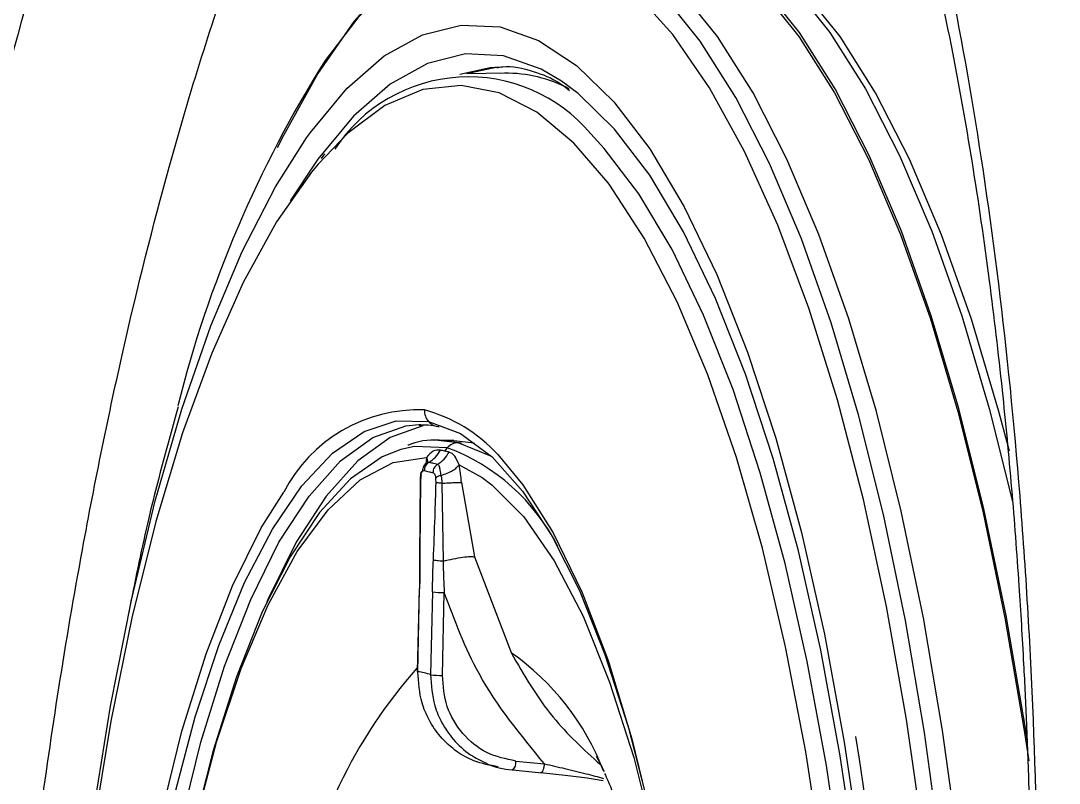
# Model space of a CAD drawing. Extents: x 525 to 613, y 487 to 635.
# Drawn here: x 601.178 to 602.46, y 544.99 to 545.931 of the extents above; entities that cross this region are included whole.
import ezdxf

# ---------------------------------------------------------------- set-up
doc = ezdxf.new("R2010")
doc.units = 0
doc.header["$MEASUREMENT"] = 0
doc.layers.add('1', color=4, linetype='Continuous')
doc.layers.add('STD TEST', color=3, linetype='Continuous')

# ---------------------------------------------------------------- blocks, each defined once
blk = doc.blocks.new('2023 VANGUARD')
at = {"layer": '1', "color": 3, "linetype": 'Continuous', "lineweight": 25}
for p, q in [((32.8151, -46.8245), (32.7696, -46.8254)), ((32.8036, -46.817), (32.8133, -46.8166)), ((32.5932, -46.9242), (32.5888, -46.9299)), ((32.7095, -47.2585), (32.7123, -47.2585)), ((32.7527, -47.2782), (32.7332, -47.2782)), ((32.7582, -47.281), (32.7332, -47.2782)), ((32.7527, -47.2782), (32.7778, -47.281)), ((32.719, -47.2991), (32.7182, -47.3075)), ((32.7193, -47.3074), (32.7166, -47.3076)), ((32.7591, -47.3081), (32.7877, -47.3239)), ((32.7111, -47.3257), (32.7104, -47.4219)), ((32.7379, -47.331), (32.7394, -47.4272)), ((32.7621, -47.33), (32.7781, -47.4218)), ((32.7104, -47.4219), (32.7101, -47.461)), ((32.7781, -47.4218), (32.8233, -47.5401)), ((32.7098, -47.4612), (32.7076, -47.5635)), ((32.7082, -47.5637), (32.7104, -47.4614)), ((32.7262, -47.465), (32.724, -47.5673)), ((32.7386, -47.5681), (32.7408, -47.4658)), ((32.8294, -47.6741), (32.8645, -47.6774)), ((32.8249, -47.685), (32.8611, -47.6884))]:
    blk.add_line(p, q, dxfattribs=at)
at = {"layer": '1', "color": 3, "linetype": 'Continuous', "lineweight": 25, "flags": 128}
for points in [[(33.3914, -48.5587), (33.3923, -48.4005), (33.3889, -48.2427), (33.3813, -48.0865), (33.3695, -47.933), (33.3536, -47.7835), (33.3338, -47.6389), (33.3102, -47.5006), (33.283, -47.3694), (33.2523, -47.2465), (33.2185, -47.1327), (33.1817, -47.0289), (33.1423, -46.9359), (33.1006, -46.8544), (33.0568, -46.785), (33.0113, -46.7283), (32.9645, -46.6847), (32.9166, -46.6545), (32.8682, -46.6379), (32.8195, -46.6351), (32.7856, -46.6414)], [(33.4139, -48.5591), (33.4147, -48.4004), (33.4113, -48.242), (33.4037, -48.0852), (33.3919, -47.9312), (33.376, -47.7811), (33.3561, -47.6361), (33.3324, -47.4972), (33.305, -47.3656), (33.2743, -47.2423), (33.2403, -47.128), (33.2034, -47.0239), (33.1639, -46.9306), (33.122, -46.8488), (33.078, -46.7792), (33.0324, -46.7223), (32.9854, -46.6785), (32.9374, -46.6482), (32.8888, -46.6315), (32.8545, -46.6281)], [(33.4607, -47.6495), (33.4582, -47.6336), (33.4345, -47.4944), (33.4071, -47.3624), (33.3762, -47.2386), (33.3421, -47.1241), (33.3051, -47.0196), (33.2655, -46.926), (33.2234, -46.844), (33.1794, -46.7742), (33.1336, -46.7171), (33.0864, -46.6732), (33.0383, -46.6427), (32.9895, -46.6261), (32.9405, -46.6233), (32.9116, -46.6281)], [(32.9551, -46.6281), (32.9894, -46.6315), (33.0381, -46.6482), (33.0861, -46.6785), (33.1331, -46.7223), (33.1787, -46.7792), (33.2226, -46.8488), (33.2645, -46.9306), (33.3041, -47.0239), (33.341, -47.128), (33.3749, -47.2423), (33.4057, -47.3656), (33.433, -47.4972), (33.4567, -47.6361), (33.4624, -47.6738)], [(32.7856, -46.6414), (32.7709, -46.6461), (32.7227, -46.6709), (32.6755, -46.7091), (32.6294, -46.7606), (32.5849, -46.8249), (32.5423, -46.9015), (32.5347, -46.9168)], [(33.4384, -47.2912), (33.4256, -47.2424), (33.3916, -47.1283), (33.3547, -47.0241), (33.3152, -46.9308), (33.2733, -46.849), (33.2294, -46.7794), (33.1837, -46.7225), (33.1367, -46.6788), (33.0887, -46.6485), (33.0745, -46.6421)], [(33.3723, -48.5576), (33.3731, -48.3965), (33.3695, -48.2358), (33.3614, -48.0768), (33.349, -47.9207), (33.3323, -47.769), (33.3115, -47.6226), (33.2868, -47.483), (33.2583, -47.351), (33.2262, -47.228), (33.1909, -47.1147), (33.1526, -47.0122), (33.1116, -46.9212), (33.0683, -46.8425), (33.023, -46.7768), (32.9761, -46.7244), (32.9279, -46.686), (32.8788, -46.6618), (32.8292, -46.6519), (32.7796, -46.6565), (32.7303, -46.6755), (32.6818, -46.7088), (32.6343, -46.7561), (32.5938, -46.8089)], [(33.1724, -46.7185), (33.2168, -46.7742), (33.2609, -46.844), (33.3029, -46.926), (33.3426, -47.0196), (33.3796, -47.1241), (33.4137, -47.2386), (33.4424, -47.3533)], [(32.5708, -46.9044), (32.5756, -46.8976), (32.6206, -46.8436), (32.6668, -46.8033), (32.714, -46.7771), (32.7618, -46.7651), (32.8097, -46.7674), (32.8573, -46.7841), (32.9042, -46.8149), (32.9501, -46.8598), (32.9945, -46.9181), (33.037, -46.9895), (33.0774, -47.0733), (33.1151, -47.1689), (33.1501, -47.2754), (33.1818, -47.3919), (33.2101, -47.5173), (33.2347, -47.6508), (33.2554, -47.791), (33.272, -47.9368), (33.2844, -48.087), (33.2925, -48.2402), (33.2962, -48.3953), (33.2955, -48.5507)], [(32.8855, -46.8342), (32.8604, -46.8195), (32.8138, -46.8031), (32.7669, -46.8008), (32.7202, -46.8126), (32.674, -46.8383), (32.6287, -46.8777), (32.5847, -46.9306), (32.5507, -46.9823)], [(32.7599, -46.8259), (32.7976, -46.8174), (32.8036, -46.817)], [(32.8204, -46.8166), (32.8048, -46.8174), (32.7683, -46.8254)], [(32.943, -46.96), (32.9008, -46.9109), (32.8552, -46.8728), (32.8086, -46.849), (32.7616, -46.8396), (32.7144, -46.8448), (32.6677, -46.8645), (32.6217, -46.8986), (32.5851, -46.9368)], [(33.2892, -48.5485), (33.29, -48.3964), (33.2863, -48.2446), (33.2784, -48.0947), (33.2663, -47.9477), (33.25, -47.8049), (33.2297, -47.6677), (33.2057, -47.5371), (33.178, -47.4143), (33.1469, -47.3003), (33.1128, -47.1961), (33.0758, -47.1026), (33.0363, -47.0205), (32.9947, -46.9506), (32.9512, -46.8935), (32.9063, -46.8497), (32.8855, -46.8342)], [(32.2604, -48.3446), (32.2655, -48.19), (32.275, -48.0376), (32.2888, -47.8887), (32.3068, -47.7446), (32.3288, -47.6064), (32.3546, -47.4755), (32.384, -47.3528), (32.4168, -47.2395), (32.4527, -47.1365), (32.4914, -47.0447), (32.5325, -46.9648), (32.5708, -46.9044)], [(33.2712, -48.547), (33.2719, -48.3972), (33.2683, -48.2478), (33.2605, -48.1001), (33.2486, -47.9553), (33.2325, -47.8148), (33.2126, -47.6797), (33.1889, -47.5511), (33.1616, -47.4302), (33.131, -47.3179), (33.0974, -47.2153), (33.061, -47.1232), (33.0221, -47.0424), (32.9811, -46.9736), (32.9383, -46.9174), (32.9217, -46.8994)], [(32.5851, -46.9368), (32.577, -46.9466), (32.5338, -47.0083), (32.4927, -47.083), (32.4539, -47.1701), (32.4179, -47.2687), (32.3849, -47.378), (32.3553, -47.497), (32.3292, -47.6246), (32.3071, -47.7596), (32.2889, -47.9009), (32.275, -48.0472), (32.2655, -48.197), (32.2604, -48.3492)], [(33.2492, -48.5461), (33.2499, -48.3931), (33.246, -48.2406), (33.2377, -48.0899), (33.2251, -47.9425), (33.2081, -47.7997), (33.1871, -47.6627), (33.1622, -47.5328), (33.1335, -47.4112), (33.1015, -47.299), (33.0663, -47.1972), (33.0283, -47.1068), (32.9878, -47.0284), (32.9452, -46.963), (32.943, -46.96)], [(32.3821, -49.0565), (32.3636, -48.9418), (32.3491, -48.8212), (32.3388, -48.6963), (32.3326, -48.5684), (32.3307, -48.4392), (32.3331, -48.31), (32.3399, -48.1824), (32.3508, -48.058), (32.3658, -47.9381), (32.3847, -47.8242), (32.4073, -47.7176), (32.4334, -47.6196), (32.4625, -47.5313), (32.4944, -47.4537), (32.5287, -47.3878), (32.565, -47.3343), (32.6029, -47.2938), (32.6418, -47.2669), (32.6815, -47.2538), (32.7214, -47.2547)], [(32.3467, -48.3748), (32.3515, -48.2424), (32.3608, -48.1125), (32.3746, -47.9869), (32.3926, -47.8671), (32.4147, -47.7545), (32.4404, -47.6507), (32.4696, -47.5569), (32.5019, -47.4743), (32.5368, -47.4039), (32.5739, -47.3467), (32.6127, -47.3033), (32.6528, -47.2743), (32.6936, -47.26), (32.7095, -47.2585)], [(32.7146, -47.2601), (32.6741, -47.2743), (32.6341, -47.3033), (32.5952, -47.3467), (32.5581, -47.4039), (32.5232, -47.4743), (32.5218, -47.4775)], [(32.7214, -47.2547), (32.761, -47.2697), (32.7998, -47.2984), (32.8375, -47.3406), (32.8736, -47.3957), (32.9076, -47.4632), (32.9391, -47.5423), (32.9679, -47.6319), (32.9935, -47.7312), (33.0066, -47.7918)], [(32.6872, -47.2891), (32.6643, -47.2983), (32.625, -47.3256), (32.5869, -47.367), (32.5505, -47.422), (32.5162, -47.4899), (32.4844, -47.5699), (32.4556, -47.6609), (32.4301, -47.7617), (32.4286, -47.7685)], [(32.7445, -47.2872), (32.7043, -47.2854), (32.6872, -47.2891)], [(32.7999, -47.2984), (32.7983, -47.2975), (32.7582, -47.281)], [(32.4328, -47.7524), (32.4597, -47.6507), (32.49, -47.5598), (32.5233, -47.481), (32.5593, -47.4153), (32.5974, -47.3637), (32.637, -47.3268), (32.6777, -47.3052), (32.719, -47.2991)], [(32.8068, -47.2954), (32.8379, -47.3327), (32.8754, -47.3921), (32.9107, -47.4649), (32.9432, -47.55), (32.9726, -47.6464), (32.9985, -47.7529), (33.0205, -47.8681), (33.0385, -47.9906), (33.0521, -48.1188), (33.0612, -48.2512), (33.0656, -48.3861), (33.0654, -48.5217)], [(32.7877, -47.3239), (32.7996, -47.3328), (32.839, -47.3725), (32.8767, -47.4269), (32.9122, -47.4952), (32.945, -47.5764), (32.9747, -47.6695), (33.0009, -47.7732), (33.0231, -47.886)], [(32.3217, -48.3736), (32.3266, -48.2389), (32.3361, -48.1068), (32.3501, -47.979), (32.3684, -47.8571), (32.3909, -47.7427), (32.4171, -47.6371), (32.4468, -47.5417), (32.4796, -47.4576), (32.515, -47.3861), (32.5427, -47.3418)], [(32.7101, -47.461), (32.7098, -47.4611), (32.7098, -47.4612)], [(32.7098, -47.4612), (32.7099, -47.4613), (32.7104, -47.4614)], [(32.7082, -47.5637), (32.7077, -47.5636), (32.7076, -47.5635)]]:
    blk.add_lwpolyline(points, dxfattribs=at)
at = {"layer": '1', "color": 3, "linetype": 'Continuous', "lineweight": 25}
for centre, radius, start, end in [((33.8336, -47.5894), 1.465, 147.8056, 166.0211), ((32.8167, -46.9925), 0.168, 62.1809, 90.5317), ((32.7707, -47.0264), 0.1973, 40.0691, 146.7788), ((32.7097, -47.4285), 0.1882, 87.9638, 152.5723), ((32.7362, -47.2415), 0.0198, 176.8037, 221.6849), ((32.6679, -47.4221), 0.188, 42.3718, 75.0549), ((32.7347, -47.2428), 0.018, 221.8358, 269.8716), ((32.7593, -47.3009), 0.0202, 137.3319, 151.5898), ((32.7583, -47.2998), 0.0188, 90.4368, 137.77), ((32.657, -47.5225), 0.2511, 26.82, 69.6099), ((32.7152, -47.4077), 0.1194, 74.622, 77.2422), ((32.7391, -47.3664), 0.0995, 262.5684, 270.9823), ((32.6426, -47.7992), 0.3158, 20.9606, 55.1069), ((33.1729, -47.9716), 0.6221, 138.4821, 170.5959), ((32.6963, -47.6529), 0.09, 72.0829, 82.4149), ((32.7369, -47.4687), 0.0995, 262.5684, 270.9823), ((28.431, -48.4301), 4.8816, 358.5881, 9.2722), ((32.8178, -47.6756), 0.0117, 306.8983, 7.6087), ((32.8251, -47.684), 0.00104, 249.6439, 256.5792), ((32.8601, -47.6873), 0.00104, 249.3821, 256.5762)]:
    blk.add_arc(centre, radius, start, end, dxfattribs=at)
for points, knots in [([(33.3102, -49.6474), (33.3187, -49.6017), (33.3268, -49.5557), (33.3384, -49.4857), (33.3422, -49.4623), (33.3478, -49.427), (33.3497, -49.4152), (33.3524, -49.3977), (33.3532, -49.3921), (33.3551, -49.3799), (33.3561, -49.3723), (33.3593, -49.3519), (33.3612, -49.3399), (33.3652, -49.3155), (33.3671, -49.3034), (33.3728, -49.2672), (33.3765, -49.2434), (33.3872, -49.1712), (33.394, -49.1222), (33.4258, -48.8777), (33.4449, -48.681), (33.4635, -48.383), (33.4681, -48.2827), (33.4737, -48.0844), (33.4748, -47.9867), (33.4736, -47.794), (33.4714, -47.6991), (33.4634, -47.512), (33.4576, -47.4194), (33.4355, -47.1496), (33.4143, -46.982), (33.3735, -46.749), (33.3582, -46.674), (33.325, -46.5322), (33.3071, -46.4658), (33.269, -46.3417), (33.2487, -46.2841), (33.2058, -46.1776), (33.1831, -46.1286), (33.112, -45.9969), (33.0617, -45.9305), (32.9819, -45.8624), (32.9545, -45.845), (32.8988, -45.8214), (32.8708, -45.8153), (32.8144, -45.8141), (32.786, -45.819), (32.7288, -45.84), (32.6999, -45.8562), (32.6136, -45.9214), (32.5575, -45.986), (32.4754, -46.1138), (32.4482, -46.1619), (32.3952, -46.2677), (32.3696, -46.325), (32.32, -46.448), (32.296, -46.5137), (32.2498, -46.6536), (32.2275, -46.7282), (32.1637, -46.9628), (32.1264, -47.1306), (32.0779, -47.3992), (32.063, -47.492), (32.036, -47.6814), (32.0241, -47.7771), (32.0033, -47.9705), (31.9944, -48.0681), (31.9832, -48.2163), (31.9799, -48.2662), (31.9754, -48.3404), (31.974, -48.3652), (31.9713, -48.4165), (31.9701, -48.4437), (31.9693, -48.4686)], [0, 0, 0, 0, 0.015625, 0.015625, 0.023437, 0.023437, 0.027344, 0.027344, 0.029297, 0.029297, 0.03125, 0.03125, 0.035156, 0.035156, 0.039062, 0.039062, 0.046875, 0.046875, 0.0625, 0.0625, 0.125, 0.125, 0.15625, 0.15625, 0.1875, 0.1875, 0.21875, 0.21875, 0.25, 0.25, 0.3125, 0.3125, 0.34375, 0.34375, 0.375, 0.375, 0.40625, 0.40625, 0.4375, 0.4375, 0.5, 0.5, 0.53125, 0.53125, 0.5625, 0.5625, 0.59375, 0.59375, 0.625, 0.625, 0.6875, 0.6875, 0.71875, 0.71875, 0.75, 0.75, 0.78125, 0.78125, 0.8125, 0.8125, 0.875, 0.875, 0.90625, 0.90625, 0.9375, 0.9375, 0.96875, 0.96875, 0.984375, 0.984375, 0.992188, 0.992188, 1, 1, 1, 1]), ([(34.315, -50.3118), (34.3211, -50.2888), (34.3271, -50.2652), (34.3334, -50.2405), (34.3337, -50.2391), (34.3345, -50.2361), (34.3349, -50.2342), (34.3361, -50.2291), (34.3368, -50.2261), (34.3391, -50.2169), (34.3406, -50.2109), (34.3451, -50.1929), (34.3481, -50.1808), (34.3629, -50.1201), (34.3745, -50.0708), (34.4081, -49.9193), (34.4293, -49.8133), (34.4692, -49.5926), (34.4876, -49.4794), (34.5208, -49.2492), (34.5357, -49.1318), (34.5622, -48.8927), (34.5739, -48.7701), (34.5931, -48.5266), (34.6008, -48.4053), (34.6123, -48.1638), (34.6162, -48.0435), (34.62, -47.8041), (34.62, -47.6868), (34.6159, -47.4592), (34.612, -47.3486), (34.6003, -47.1337), (34.5925, -47.0287), (34.564, -46.7321), (34.5382, -46.5561), (34.4735, -46.2494), (34.4359, -46.1252), (34.3725, -45.9826), (34.3501, -45.9424), (34.304, -45.8791), (34.2804, -45.8558), (34.2317, -45.8254), (34.2067, -45.8184), (34.1555, -45.8214), (34.1299, -45.8313), (34.0785, -45.8676), (34.0528, -45.8938), (34.001, -45.9629), (33.975, -46.0061), (33.9244, -46.1064), (33.8995, -46.1639), (33.8629, -46.2608), (33.8508, -46.295), (33.8268, -46.3669), (33.8149, -46.4048), (33.7564, -46.6021), (33.7133, -46.7819), (33.6638, -47.0338), (33.6541, -47.0857), (33.6353, -47.1914), (33.6262, -47.245), (33.5999, -47.4082), (33.5836, -47.52), (33.561, -47.6922), (33.5538, -47.7503), (33.5399, -47.8682), (33.5333, -47.9281), (33.5145, -48.1086), (33.5034, -48.2292), (33.4843, -48.4713), (33.4762, -48.5926), (33.4662, -48.7752), (33.4632, -48.8363), (33.458, -48.9574), (33.4558, -49.0174), (33.4522, -49.1362), (33.4509, -49.1951), (33.4495, -49.2819), (33.4491, -49.3105), (33.4485, -49.3538), (33.4484, -49.3682), (33.4481, -49.3973), (33.448, -49.4116), (33.4479, -49.4346), (33.4478, -49.443), (33.4478, -49.4593), (33.448, -49.4658), (33.4484, -49.4868), (33.4487, -49.5009), (33.4496, -49.5432), (33.4503, -49.5713), (33.4528, -49.655), (33.4549, -49.7101), (33.4575, -49.7646)], [0, 0, 0, 0, 0.007813, 0.007813, 0.008301, 0.008301, 0.008789, 0.008789, 0.009766, 0.009766, 0.011719, 0.011719, 0.015625, 0.015625, 0.03125, 0.03125, 0.0625, 0.0625, 0.09375, 0.09375, 0.125, 0.125, 0.15625, 0.15625, 0.1875, 0.1875, 0.21875, 0.21875, 0.25, 0.25, 0.28125, 0.28125, 0.3125, 0.3125, 0.375, 0.375, 0.4375, 0.4375, 0.46875, 0.46875, 0.5, 0.5, 0.53125, 0.53125, 0.5625, 0.5625, 0.59375, 0.59375, 0.625, 0.625, 0.65625, 0.65625, 0.671875, 0.671875, 0.6875, 0.6875, 0.75, 0.75, 0.765625, 0.765625, 0.78125, 0.78125, 0.8125, 0.8125, 0.828125, 0.828125, 0.84375, 0.84375, 0.875, 0.875, 0.90625, 0.90625, 0.921875, 0.921875, 0.9375, 0.9375, 0.953125, 0.953125, 0.960937, 0.960937, 0.964844, 0.964844, 0.96875, 0.96875, 0.970703, 0.970703, 0.972656, 0.972656, 0.976562, 0.976562, 0.984375, 0.984375, 1, 1, 1, 1]), ([(32.1765, -48.4742), (32.1786, -48.4282), (32.1829, -48.3364), (32.1932, -48.1989), (32.2048, -48.0635), (32.2203, -47.913), (32.24, -47.7527), (32.2651, -47.5797), (32.2987, -47.3822), (32.3433, -47.1643), (32.3937, -46.9634), (32.4407, -46.8038), (32.4826, -46.6788), (32.534, -46.5434), (32.5965, -46.4047), (32.6707, -46.273), (32.7475, -46.1694), (32.825, -46.0957), (32.9026, -46.0514), (32.9713, -46.0397), (33.0229, -46.0452), (33.0483, -46.057), (33.057, -46.061)], [0, 0, 0, 0, 0.0335668, 0.0668964, 0.1006096, 0.1333018, 0.1788336, 0.2217312, 0.2670883, 0.3361955, 0.4036796, 0.4477935, 0.4912053, 0.5339225, 0.6005144, 0.667351, 0.7343595, 0.8009979, 0.8660161, 0.9322186, 0.9770376, 1, 1, 1, 1]), ([(33.0701, -46.0652), (33.0788, -46.0709), (33.0945, -46.0813), (33.1218, -46.1133), (33.147, -46.149), (33.1711, -46.1889), (33.1944, -46.2327), (33.2176, -46.2819), (33.243, -46.3432), (33.2694, -46.415), (33.2996, -46.5096), (33.3334, -46.6347), (33.3653, -46.779), (33.3925, -46.9312), (33.4133, -47.0741), (33.4292, -47.2093), (33.4413, -47.3354), (33.4499, -47.4486), (33.4557, -47.5458), (33.4598, -47.6309), (33.463, -47.7192), (33.4656, -47.8264), (33.4668, -47.9574), (33.4653, -48.1228), (33.4592, -48.322), (33.4462, -48.5523), (33.4252, -48.8005), (33.3954, -49.0644), (33.3533, -49.3435), (33.3223, -49.5262), (33.3063, -49.6208)], [0, 0, 0, 0, 0.053122, 0.096428, 0.130026, 0.154469, 0.175424, 0.205117, 0.228754, 0.255696, 0.289133, 0.32926, 0.376272, 0.415529, 0.452816, 0.485766, 0.514445, 0.541917, 0.563528, 0.57973, 0.598056, 0.621044, 0.648722, 0.68118, 0.724777, 0.7722, 0.822999, 0.877688, 0.936721, 1, 1, 1, 1]), ([(32.8057, -46.8177), (32.808, -46.8173), (32.823, -46.8147), (32.8486, -46.8213), (32.8764, -46.831), (32.8921, -46.8431), (32.8955, -46.8458)], [0, 0, 0, 0, 0.080149, 0.512915, 0.89214, 1, 1, 1, 1]), ([(32.4125, -47.2364), (32.3991, -47.2842), (32.376, -47.3672), (32.3587, -47.4537), (32.3514, -47.4904)], [0, 0, 0, 0, 0.576219, 1, 1, 1, 1]), ([(32.71, -47.2595), (32.7124, -47.2591), (32.7195, -47.258), (32.7266, -47.2594), (32.7312, -47.2604)], [0, 0, 0, 0, 0.345724, 1, 1, 1, 1]), ([(32.7621, -47.2814), (32.7546, -47.2802), (32.7338, -47.2769), (32.7111, -47.2775), (32.6971, -47.2836), (32.6959, -47.2841)], [0, 0, 0, 0, 0.3426105, 0.9446232, 1, 1, 1, 1]), ([(32.7362, -47.2902), (32.7331, -47.2899), (32.7273, -47.2895), (32.7216, -47.296), (32.719, -47.2991)], [0, 0, 0, 0, 0.529808, 1, 1, 1, 1]), ([(32.7203, -47.3073), (32.7205, -47.3061), (32.7209, -47.3034), (32.7197, -47.3006), (32.719, -47.2991)], [0, 0, 0, 0, 0.457248, 1, 1, 1, 1]), ([(32.7219, -47.3052), (32.7248, -47.3032), (32.7305, -47.2992), (32.7343, -47.2931), (32.7362, -47.2902)], [0, 0, 0, 0, 0.502809, 1, 1, 1, 1]), ([(32.7326, -47.3076), (32.7355, -47.3056), (32.7412, -47.3016), (32.745, -47.2955), (32.7469, -47.2925)], [0, 0, 0, 0, 0.502816, 1, 1, 1, 1]), ([(32.7415, -47.2912), (32.7405, -47.291), (32.7388, -47.2907), (32.737, -47.2903), (32.7362, -47.2902)], [0, 0, 0, 0, 0.560093, 1, 1, 1, 1]), ([(32.7591, -47.3081), (32.7574, -47.3041), (32.7538, -47.2956), (32.7493, -47.2936), (32.7469, -47.2925)], [0, 0, 0, 0, 0.4680648, 1, 1, 1, 1]), ([(32.7219, -47.3052), (32.7213, -47.3052), (32.7199, -47.3051), (32.7175, -47.3067), (32.715, -47.3101), (32.7142, -47.314), (32.7137, -47.316)], [0, 0, 0, 0, 0.210808, 0.445743, 0.703445, 1, 1, 1, 1]), ([(32.7219, -47.3052), (32.7211, -47.3058), (32.7194, -47.3069), (32.7176, -47.3094), (32.7164, -47.3123), (32.7162, -47.3144), (32.7161, -47.3154)], [0, 0, 0, 0, 0.245697, 0.5, 0.754303, 1, 1, 1, 1]), ([(32.7326, -47.3076), (32.7306, -47.3072), (32.727, -47.3063), (32.7234, -47.3055), (32.7219, -47.3052)], [0, 0, 0, 0, 0.559999, 1, 1, 1, 1]), ([(32.7326, -47.3076), (32.7318, -47.3082), (32.7301, -47.3093), (32.7283, -47.3119), (32.7271, -47.3147), (32.7269, -47.3168), (32.7268, -47.3178)], [0, 0, 0, 0, 0.245697, 0.5, 0.754303, 1, 1, 1, 1]), ([(32.737, -47.3213), (32.7367, -47.3191), (32.736, -47.3149), (32.735, -47.3107), (32.7341, -47.3083), (32.7331, -47.3078), (32.7326, -47.3076)], [0, 0, 0, 0, 0.297153, 0.554926, 0.789648, 1, 1, 1, 1]), ([(32.737, -47.3213), (32.7396, -47.3204), (32.7449, -47.3185), (32.7513, -47.3152), (32.7563, -47.3117), (32.7582, -47.3093), (32.7591, -47.3081)], [0, 0, 0, 0, 0.2496757, 0.503855, 0.7560327, 1, 1, 1, 1]), ([(32.7621, -47.33), (32.7618, -47.3263), (32.761, -47.3187), (32.7597, -47.3117), (32.7591, -47.3081)], [0, 0, 0, 0, 0.495801, 1, 1, 1, 1]), ([(32.7117, -47.3259), (32.7114, -47.3438), (32.711, -47.3758), (32.7108, -47.4078), (32.7108, -47.4219)], [0, 0, 0, 0, 0.559998, 1, 1, 1, 1]), ([(32.7118, -47.3182), (32.7116, -47.3194), (32.7113, -47.3218), (32.7112, -47.3244), (32.7111, -47.3257)], [0, 0, 0, 0, 0.500933, 1, 1, 1, 1]), ([(32.7137, -47.316), (32.7133, -47.3163), (32.7125, -47.3169), (32.7118, -47.318), (32.7116, -47.3192), (32.712, -47.32), (32.7122, -47.3204)], [0, 0, 0, 0, 0.247007, 0.5, 0.752993, 1, 1, 1, 1]), ([(32.7122, -47.3204), (32.712, -47.3214), (32.7118, -47.3231), (32.7117, -47.325), (32.7117, -47.3259)], [0, 0, 0, 0, 0.562763, 1, 1, 1, 1]), ([(32.7122, -47.3204), (32.7124, -47.3195), (32.7129, -47.3175), (32.7142, -47.3155), (32.7154, -47.3154), (32.7161, -47.3154)], [0, 0, 0, 0, 0.243345, 0.515967, 1, 1, 1, 1]), ([(32.7161, -47.3154), (32.7181, -47.3158), (32.7216, -47.3166), (32.7252, -47.3174), (32.7268, -47.3178)], [0, 0, 0, 0, 0.56, 1, 1, 1, 1]), ([(32.7268, -47.3178), (32.7273, -47.318), (32.7281, -47.3184), (32.7292, -47.32), (32.73, -47.3221), (32.7303, -47.3238), (32.7304, -47.3246)], [0, 0, 0, 0, 0.316237, 0.605106, 0.810922, 1, 1, 1, 1]), ([(32.737, -47.3213), (32.7363, -47.3215), (32.7348, -47.3219), (32.7329, -47.3227), (32.7313, -47.3236), (32.7307, -47.3243), (32.7304, -47.3246)], [0, 0, 0, 0, 0.247007, 0.5, 0.752993, 1, 1, 1, 1]), ([(32.7307, -47.3302), (32.7307, -47.3291), (32.7307, -47.3272), (32.7305, -47.3254), (32.7304, -47.3246)], [0, 0, 0, 0, 0.557139, 1, 1, 1, 1]), ([(32.737, -47.3213), (32.7373, -47.3228), (32.7377, -47.326), (32.7379, -47.3293), (32.7379, -47.331)], [0, 0, 0, 0, 0.494345, 1, 1, 1, 1]), ([(32.7275, -47.4257), (32.7282, -47.4079), (32.7294, -47.3761), (32.7303, -47.3442), (32.7307, -47.3302)], [0, 0, 0, 0, 0.5599965, 1, 1, 1, 1]), ([(32.7379, -47.331), (32.7371, -47.331), (32.7355, -47.3309), (32.7334, -47.3306), (32.7317, -47.3304), (32.731, -47.3303), (32.7307, -47.3302)], [0, 0, 0, 0, 0.246698, 0.5, 0.753302, 1, 1, 1, 1]), ([(32.7379, -47.331), (32.7407, -47.3308), (32.7463, -47.3304), (32.7533, -47.3301), (32.7589, -47.3299), (32.7611, -47.33), (32.7621, -47.33)], [0, 0, 0, 0, 0.249775, 0.504218, 0.756467, 1, 1, 1, 1]), ([(32.7108, -47.4219), (32.7108, -47.4293), (32.7107, -47.4425), (32.7105, -47.4556), (32.7104, -47.4614)], [0, 0, 0, 0, 0.559985, 1, 1, 1, 1]), ([(32.7262, -47.465), (32.7264, -47.4577), (32.7267, -47.4445), (32.7272, -47.4314), (32.7275, -47.4257)], [0, 0, 0, 0, 0.559985, 1, 1, 1, 1]), ([(32.7394, -47.4272), (32.7381, -47.4271), (32.7355, -47.427), (32.7319, -47.4267), (32.729, -47.4262), (32.728, -47.4258), (32.7275, -47.4257)], [0, 0, 0, 0, 0.2430983, 0.4999999, 0.7569015, 1, 1, 1, 1]), ([(32.7394, -47.4272), (32.7436, -47.4262), (32.7523, -47.4241), (32.7642, -47.4222), (32.7734, -47.4212), (32.7766, -47.4216), (32.7781, -47.4218)], [0, 0, 0, 0, 0.250711, 0.510511, 0.764609, 1, 1, 1, 1]), ([(32.7394, -47.4272), (32.7396, -47.4344), (32.7399, -47.4473), (32.7405, -47.4602), (32.7408, -47.4658)], [0, 0, 0, 0, 0.561456, 1, 1, 1, 1]), ([(32.8645, -47.6774), (32.8352, -47.6418), (32.7828, -47.5782), (32.7536, -47.5002), (32.7408, -47.4658)], [0, 0, 0, 0, 0.559798, 1, 1, 1, 1]), ([(32.8233, -47.5401), (32.8393, -47.5678), (32.8693, -47.6198), (32.9131, -47.6597), (32.9336, -47.6784)], [0, 0, 0, 0, 0.532206, 1, 1, 1, 1]), ([(32.8076, -47.6811), (32.7973, -47.6792), (32.7794, -47.6761), (32.7551, -47.6624), (32.736, -47.6452), (32.7219, -47.6241), (32.7105, -47.5975), (32.7091, -47.5768), (32.7082, -47.5637)], [0, 0, 0, 0, 0.189178, 0.329349, 0.49967, 0.644705, 0.776575, 1, 1, 1, 1]), ([(32.724, -47.5673), (32.7249, -47.5803), (32.7263, -47.6011), (32.7377, -47.6277), (32.7521, -47.6487), (32.7709, -47.6661), (32.7861, -47.6735), (32.7928, -47.6768)], [0, 0, 0, 0, 0.278076, 0.442075, 0.622373, 0.835143, 1, 1, 1, 1]), ([(32.8294, -47.6741), (32.817, -47.6715), (32.7922, -47.6663), (32.7622, -47.6413), (32.7418, -47.6075), (32.7396, -47.5812), (32.7386, -47.5681)], [0, 0, 0, 0, 0.249698, 0.500188, 0.750582, 1, 1, 1, 1]), ([(32.9282, -47.6681), (32.9287, -47.669), (32.9298, -47.6708), (32.9344, -47.6787), (32.938, -47.6872), (32.9381, -47.6875)], [0, 0, 0, 0, 0.463363, 0.97599, 1, 1, 1, 1]), ([(32.7928, -47.6768), (32.7932, -47.677), (32.8028, -47.6823), (32.814, -47.6836), (32.8247, -47.685)], [0, 0, 0, 0, 0.0412733, 1, 1, 1, 1]), ([(32.8645, -47.6774), (32.8729, -47.6793), (32.8897, -47.6832), (32.9149, -47.6893), (32.9304, -47.6935), (32.9376, -47.6954)], [0, 0, 0, 0, 0.3482889, 0.6976432, 1, 1, 1, 1]), ([(32.8598, -47.6883), (32.8698, -47.6893), (32.8888, -47.6912), (32.9155, -47.6944), (32.9305, -47.6968), (32.937, -47.6979)], [0, 0, 0, 0, 0.3914798, 0.7391008, 1, 1, 1, 1]), ([(32.9387, -47.6892), (32.9401, -47.6922), (32.9447, -47.7019), (32.9556, -47.7299), (32.9699, -47.773), (32.9852, -47.8288), (32.9972, -47.8791), (33.0033, -47.9126), (33.005, -47.9214)], [0, 0, 0, 0, 0.085141, 0.276686, 0.480127, 0.695084, 0.92041, 1, 1, 1, 1])]:
    blk.add_open_spline(points, degree=3, knots=knots, dxfattribs=at)
blk.add_open_spline([(32.8645, -47.6774), (32.8643, -47.6789), (32.8638, -47.6819), (32.8626, -47.6856), (32.8613, -47.6881), (32.8603, -47.6882), (32.8599, -47.6883)], degree=3, dxfattribs=at)
blk = doc.blocks.new('2026 Vanguard')
at = {"layer": 'STD TEST', "color": 1}
blk.add_blockref('2023 VANGUARD', (44.1613, 88.209), dxfattribs=at)

msp = doc.modelspace()

# ---------------------------------------------------------------- block references
at = {"layer": '1'}
msp.add_blockref('2026 Vanguard', (524.7985, 504.4821), dxfattribs=at)

doc.saveas('drawing.dxf')
